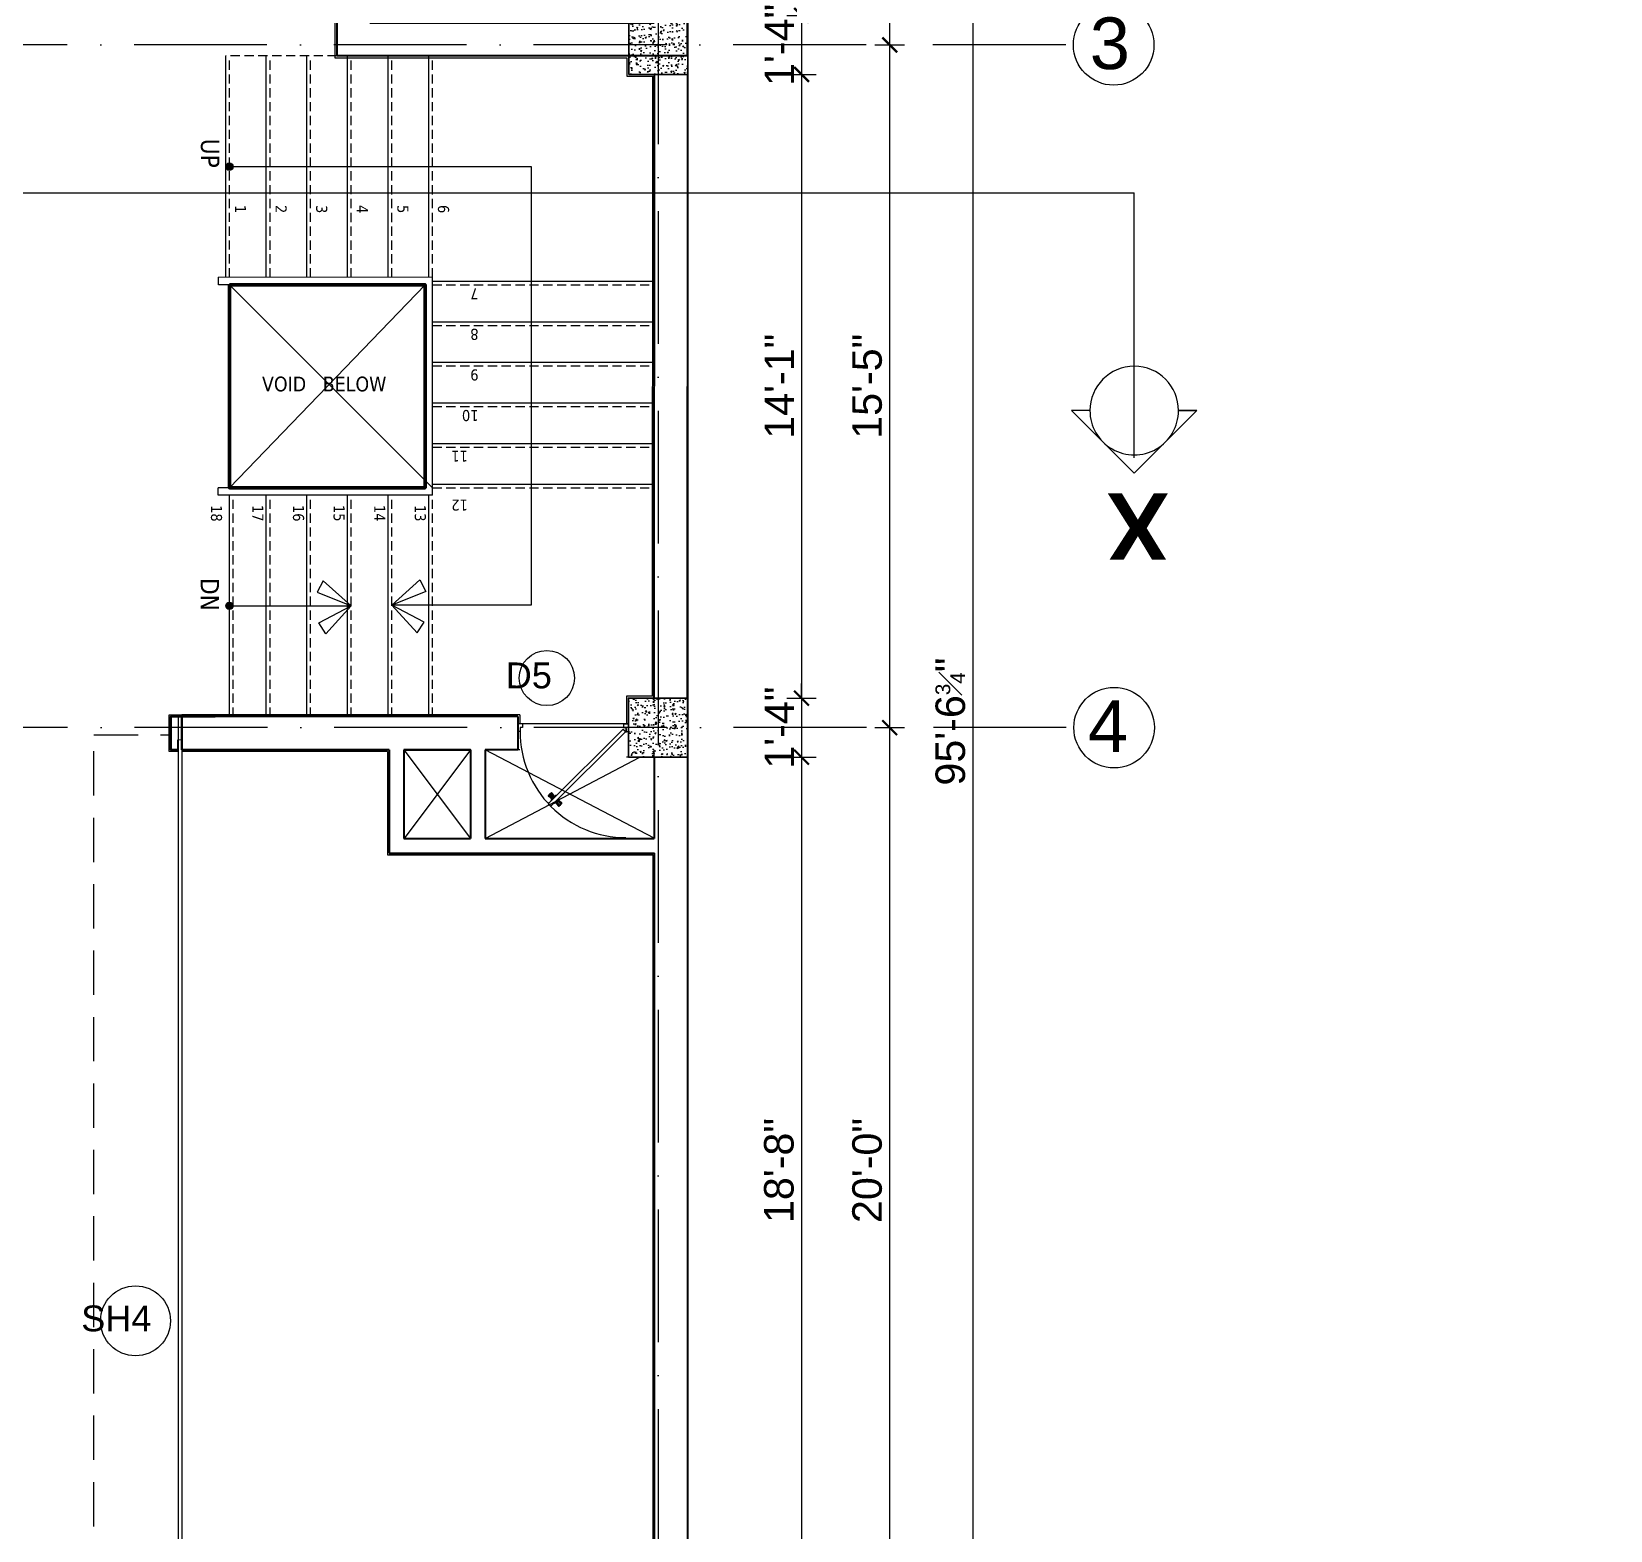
# Model space of a CAD drawing. Header units: inches. Extents: x 10755 to 33653, y -10992 to 10708.
# Drawn here: x 13161.4 to 13589.1, y 6449.3 to 6855.4 of the extents above; entities that cross this region are included whole.
import ezdxf

# ---------------------------------------------------------------- set-up
doc = ezdxf.new("R2010")
doc.units = ezdxf.units.IN
doc.header["$MEASUREMENT"] = 0
doc.linetypes.add('ACAD_ISO10W100', pattern=[18, 12, -3, 0, -3])
doc.linetypes.add('HIDDEN', pattern=[0.375, 0.25, -0.125])
for name, color, linetype, lineweight in [('A-ANNO-SYMB', 6, 'Continuous', 9), ('arrow line', 54, 'Continuous', 9), ('centerline', 9, 'ACAD_ISO10W100', 5), ('col', 1, 'Continuous', 30), ('dim', 6, 'Continuous', 13), ('dimension center - 8', 134, 'Continuous', 13), ('dimension element- 8', 5, 'Continuous', 13), ('dimension overall - 8', 185, 'Continuous', 13), ('DIMINSION', 5, 'Continuous', 15), ('hatch', 33, 'Continuous', 5), ('hatch 2', 8, 'Continuous', 13), ('hatch- rcc', 252, 'Continuous', 5), ('hatch1', 9, 'Continuous', 5), ('L1 furnitures', 252, 'Continuous', 9), ('Pillar', 11, 'Continuous', 25), ('PLASTER', 50, 'Continuous', 9), ('PUERTAS', 7, 'Continuous', 0), ('railing', 33, 'Continuous', 15), ('rs', 102, 'Continuous', 15), ('SECTION LINE1', 6, 'Continuous', 18), ('STAIRCASE', 143, 'Continuous', 15), ('title text 1', 113, 'Continuous', 25), ('tread hidden', 200, 'HIDDEN', 9), ('wall', 1, 'Continuous', 35), ('win sec', 161, 'Continuous', 9)]:
    doc.layers.add(name, color=color, linetype=linetype, lineweight=lineweight)
doc.layers.add('T-TEXT', color=230, linetype='Continuous')
doc.layers.get('DIMINSION').off()
doc.styles.add('Prajwal', font='stylu.ttf', dxfattribs={"height": 9})
doc.styles.get("Standard").update_dxf_attribs({"font": 'arial.ttf'})
doc.styles.add('suren', font='times.ttf', dxfattribs={"height": 4})
doc.dimstyles.new('S8', dxfattribs={"dimscale": 8, "dimtxt": 1, "dimasz": 0.5, "dimexe": 0.5, "dimexo": 0.5, "dimgap": 0.25, "dimtad": 1, "dimzin": 3, "dimdsep": 46, "dimlunit": 4, "dimtxsty": 'Standard', "dimblk": 'ARCHTICK', "dimcen": 0, "dimclrd": 256, "dimclre": 256, "dimclrt": 6, "dimadec": 0, "dimazin": 0, "dimtfac": 0.5, "dimtix": 1, "dimtmove": 1, "dimatfit": 3, "dimfxl": 0.5, "dimfxlon": 1, "dimfrac": 1, "dimtolj": 1, "dimtzin": 0, "dimarcsym": 1})

# ---------------------------------------------------------------- blocks, each defined once
blk = doc.blocks.new('Section - Section Head - Filled_1-22785-GROUND FLOOR PLAN')
at = {"layer": 'A-ANNO-SYMB'}
for p, q in [((-0.25, 0.3536), (-0.6036, 0)), ((-0.25, 0.3536), (-0.4268, 0.1768)), ((-0.25, 0.3536), (0.1036, 0)), ((-0.6036, 0), (-0.5003, 0)), ((0.0003, 0), (0.1036, 0)), ((-0.5, 0), (-0.6036, 0)), ((0, 0), (0.1036, 0))]:
    blk.add_line(p, q, dxfattribs=at)
for start, end in [(360, 180), (180, 360)]:
    blk.add_arc((-0.25, 0), 0.25, start, end, dxfattribs=at)
blk = doc.blocks.new('ERWEWRTRT')
at = {"layer": 'SECTION LINE1', "linetype": 'Continuous', "ltscale": 30}
for p, q in [((177670.83, -4087.75), (177670.83, -4159.5)), ((177670.83, -4088.52), (177670.83, -4112.52)), ((176971.92, -4112.65), (176971.92, -4159.5)), ((176971.92, -4159.5), (177670.83, -4159.5))]:
    blk.add_line(p, q, dxfattribs=at)
blk.add_lwpolyline([(176971.92, -4112.65), (176980.68, -4112.65), (176980.68, -4076.65), (176971.92, -4076.65)], close=True, dxfattribs=at)
at = {"layer": 'SECTION LINE1', "linetype": 'Continuous', "ltscale": 30, "xscale": -48, "yscale": 48, "zscale": -48}
blk.add_blockref('Section - Section Head - Filled_1-22785-GROUND FLOOR PLAN', (177658.83, -4100.52), dxfattribs=at)
at = {"layer": 'title text 1', "char_height": 18, "width": 3.410605131648481e-13, "attachment_point": 9, "style": 'Prajwal'}
for insert in [(176983.7, -4073.49), (177680.19, -4078.13)]:
    blk.add_mtext('\\pi-24.83;{\\fArial|b1|i0|c0|p34;X}', dxfattribs=dict(at, insert=insert))
blk = doc.blocks.new('A$C03EF3246')
at = {"layer": 'arrow line'}
for q in [(-16.37, -1.02), (-1.99, -1.02)]:
    blk.add_line((-9.18, 6.21), q, dxfattribs=at)
for points in [[(-16.37, -1.02), (-13.34, -2.78), (-9.18, 6.21)], [(-1.99, -1.02), (-5.01, -2.78), (-9.18, 6.21)]]:
    blk.add_lwpolyline(points, dxfattribs=at)
blk = doc.blocks.new('ETERWEWE')
at = {"layer": 'hatch- rcc', "linetype": 'Continuous', "ltscale": 30}
h = blk.add_hatch(dxfattribs=at)
h.set_pattern_fill('AR-CONC', color=256, scale=0.5, style=0)
h.set_pattern_definition([(50, (0, 0), (3.586300913, -0.313760675), [0.375, -4.125]), (355, (0, 0), (-0.69375667, 3.76096067), [0.3, -3.3]), (100.4514445, (0.299, -0.026), (2.89254423, 3.447199955), [0.31870096, -3.50571056]), (46.1842, (0, 1), (5.33620665, -0.8275964), [0.5625, -6.1875]), (96.6356355, (0.4447, 0.931), (4.67330973, 4.870593), [0.47805171, -5.2585688]), (351.184164, (0, 1), (4.67330973, 4.870593), [0.45, -4.95]), (21, (0.5, 0.75), (2.98453526, -2.013094453), [0.375, -4.125]), (326, (0.5, 0.75), (1.21657666, 3.625750225), [0.3, -3.3]), (71.4514447, (0.7487, 0.5822), (4.20111188, 1.612655764), [0.31870095, -3.50571056]), (37.5, (0, 0), (0.060799277, 1.664469269), [0, -3.26, 0, -3.35, 0, -3.3125]), (7.5, (0, 0), (1.315347687, 1.97205856), [0, -1.91, 0, -3.185, 0, -1.2625]), (327.5, (-1.115, 0), (2.669112181, -0.112774359), [0, -1.25, 0, -3.9, 0, -5.175]), (317.5, (-1.615, 0), (2.915930847, 0.50052491), [0, -1.625, 0, -2.59, 0, -3.675])])
h.paths.add_polyline_path([(159423.23, -3794.58), (159439.23, -3794.58), (159439.23, -3778.58), (159423.23, -3778.58)])
at = {"layer": 'col', "linetype": 'Continuous', "ltscale": 30}
blk.add_lwpolyline([(159423.23, -3794.58), (159423.23, -3778.58), (159439.23, -3778.58), (159439.23, -3794.58), (159423.23, -3794.58)], dxfattribs=at)
blk = doc.blocks.new('rwewrwe')
at = {"layer": 'railing', "linetype": 'Continuous', "ltscale": 30}
blk.add_line((179366.88, -4040.04), (179367.88, -4040.04), dxfattribs=at)
at = {"layer": 'STAIRCASE', "linetype": 'Continuous', "ltscale": 30}
for p, q in [((179345.86, -4031.04), (179345.86, -4031.04)), ((179356.86, -4031.04), (179356.86, -4031.04))]:
    blk.add_line(p, q, dxfattribs=at)
at = {"layer": 'wall', "color": 7, "ltscale": 30}
for p, q in [((179363.96, -3954.19), (179363.96, -3974.31)), ((179458.96, -3954.19), (179363.96, -3954.19)), ((179458.96, -3963.19), (179458.96, -3954.19)), ((179372.96, -3963.19), (179372.96, -3974.31)), ((179372.96, -3963.19), (179449.96, -3963.19)), ((179449.96, -3963.19), (179449.96, -4031.04)), ((179458.96, -4040.04), (179458.96, -3963.19)), ((179363.96, -3974.31), (179372.96, -3974.31)), ((179363.96, -4020.79), (179363.96, -4040.04)), ((179372.96, -4020.79), (179363.96, -4020.79)), ((179372.96, -4020.79), (179372.96, -4031.04)), ((179372.96, -4031.04), (179449.96, -4031.04)), ((179458.96, -4040.04), (179363.96, -4040.04))]:
    blk.add_line(p, q, dxfattribs=at)
at = {"layer": 'wall', "color": 7}
blk.add_line((179372.96, -4020.79), (179363.96, -4020.79), dxfattribs=at)
at = {"layer": 'win sec', "color": 7}
for p, q in [((179377.14, -3970.9), (179372.96, -3970.9)), ((179377.14, -4023.75), (179377.14, -3970.9)), ((179377.14, -3972.19), (179440.96, -3972.19)), ((179440.96, -4022.04), (179440.96, -3972.19)), ((179363.96, -3974.31), (179363.96, -4021.66)), ((179372.96, -3974.31), (179372.96, -4021.66)), ((179377.14, -3973.44), (179439.71, -3973.44)), ((179377.14, -4020.79), (179439.71, -3973.44)), ((179439.71, -4020.79), (179439.71, -3973.44)), ((179377.14, -3979.44), (179439.71, -4020.79)), ((179372.96, -4023.75), (179377.14, -4023.75)), ((179377.14, -4020.79), (179439.71, -4020.79)), ((179377.14, -4022.04), (179440.96, -4022.04)), ((179374.4, -4028.04), (179374.4, -4028.03))]:
    blk.add_line(p, q, dxfattribs=at)
blk = doc.blocks.new('wewerrr')
at = {"layer": 'DIMINSION', "linetype": 'Continuous'}
for p in [(17288.57, -332.81), (17288.57, -332.81), (17288.49, -517.81), (17288.49, -517.81)]:
    blk.add_blockref('ETERWEWE', p, dxfattribs=at)
blk = doc.blocks.new('2ft6in')
at = {"layer": 'PUERTAS', "color": 2}
for p, q in [((0.84, 2.1), (21.02, 22.28)), ((21.71, 21.6), (1.47, 1.37)), ((18.33, 21.76), (18.31, 21.77)), ((21.71, 21.6), (21.02, 22.28)), ((21.18, 18.9), (21.2, 18.89)), ((0, 2), (0, 0)), ((0.6, 2), (0, 2)), ((1.33, 0), (0, 0)), ((0.6, 1.26), (0.6, 2.04)), ((0.67, 1.26), (0.6, 1.26)), ((0.67, 1.26), (0.67, 2.01)), ((0.67, 1), (0.67, 1.26)), ((1.33, 1), (0.67, 1)), ((1.31, 1.53), (0.79, 2.06)), ((1.36, 1.58), (0.81, 2.12)), ((1.36, 1.58), (1.31, 1.53)), ((1.47, 1.37), (1.31, 1.53)), ((1.33, 0), (1.33, 1)), ((28.67, 0), (28.67, 1)), ((28.67, 1), (29.33, 1)), ((28.67, 0), (30, 0)), ((29.33, 1), (29.33, 2)), ((29.33, 2), (30, 2)), ((30, 0), (30, 2))]:
    blk.add_line(p, q, dxfattribs=at)
at = {"layer": 'PUERTAS', "color": 8}
for p, q in [((18.81, 20.78), (18.04, 21.4)), ((18.86, 20.83), (18.08, 21.46)), ((18.95, 20.92), (18.2, 21.58)), ((18.44, 21.9), (18.31, 21.77)), ((19.07, 21.03), (18.34, 21.72)), ((18.44, 21.9), (18.56, 22.02)), ((18.58, 22.01), (18.56, 22.02)), ((19.3, 21.26), (18.61, 22)), ((19.42, 21.38), (18.75, 22.14)), ((19.51, 21.48), (18.88, 22.26)), ((19.55, 21.53), (18.93, 22.3)), ((20.07, 21.42), (19.64, 21.15)), ((18.91, 20.27), (19.19, 20.69)), ((19.13, 20.8), (19.03, 20.9)), ((19.15, 20.82), (19.05, 20.92)), ((19.09, 20.44), (19.25, 20.76)), ((19.19, 20.87), (19.1, 20.96)), ((19.25, 20.93), (19.16, 21.02)), ((19.28, 20.63), (19.32, 20.83)), ((19.4, 21.08), (19.31, 21.17)), ((19.47, 21.15), (19.38, 21.24)), ((19.43, 20.78), (19.4, 20.9)), ((19.51, 21.19), (19.42, 21.28)), ((19.55, 20.91), (19.43, 20.94)), ((19.53, 21.21), (19.44, 21.3)), ((19.7, 21.06), (19.51, 21.01)), ((19.89, 21.24), (19.58, 21.08)), ((19.69, 19.49), (20.12, 19.76)), ((19.87, 19.67), (20.18, 19.83)), ((20.06, 19.85), (20.25, 19.9)), ((20.21, 20), (20.33, 19.97)), ((20.21, 19.38), (20.83, 18.61)), ((20.23, 19.7), (20.32, 19.61)), ((20.25, 19.72), (20.34, 19.63)), ((20.25, 19.43), (20.88, 18.65)), ((20.29, 19.76), (20.38, 19.67)), ((20.33, 20.13), (20.36, 20.01)), ((20.34, 19.53), (21, 18.77)), ((20.36, 19.83), (20.45, 19.74)), ((20.48, 20.28), (20.44, 20.08)), ((20.46, 19.64), (21.14, 18.91)), ((20.5, 19.98), (20.6, 19.89)), ((20.67, 20.47), (20.51, 20.15)), ((20.85, 20.64), (20.57, 20.22)), ((20.57, 20.04), (20.66, 19.95)), ((20.61, 20.09), (20.7, 19.99)), ((20.63, 20.11), (20.72, 20.01)), ((20.69, 19.87), (21.42, 19.19)), ((20.81, 19.99), (21.56, 19.33)), ((20.9, 20.08), (21.68, 19.45)), ((20.95, 20.13), (21.72, 19.51)), ((21.32, 19.01), (21.2, 18.89)), ((21.32, 19.01), (21.44, 19.14)), ((21.43, 19.15), (21.44, 19.14)), ((0, 0), (30, 0))]:
    blk.add_line(p, q, dxfattribs=at)
at = {"layer": 'PUERTAS', "color": 1}
for p, q in [((18.06, 21.44), (18.48, 21.86)), ((18.08, 21.51), (18.45, 21.88)), ((18.11, 21.49), (18.08, 21.51)), ((18.82, 22.25), (18.45, 21.88)), ((18.9, 22.28), (18.48, 21.86)), ((18.84, 22.23), (18.82, 22.25)), ((19.54, 21.59), (18.99, 22.27)), ((19.54, 21.5), (19.18, 21.15)), ((19.45, 21.41), (19.45, 21.41)), ((20.12, 21.49), (19.74, 21.24)), ((20.22, 21.48), (20.22, 21.49)), ((18.74, 20.79), (18.06, 21.34)), ((18.83, 20.8), (19.18, 21.15)), ((18.84, 20.21), (19.1, 20.6)), ((18.85, 20.11), (18.84, 20.12)), ((18.92, 20.89), (18.93, 20.88)), ((19.02, 20.88), (19.24, 21.1)), ((19.12, 20.8), (19.03, 20.89)), ((19.1, 20.7), (19.11, 20.69)), ((19.1, 20.6), (19.1, 20.6)), ((19.11, 20.79), (19.33, 21.01)), ((19.45, 21.31), (19.24, 21.1)), ((19.55, 21.22), (19.33, 21.01)), ((19.54, 21.22), (19.45, 21.31)), ((19.53, 19.43), (19.54, 19.42)), ((19.64, 21.23), (19.64, 21.23)), ((19.64, 19.42), (20.02, 19.67)), ((19.74, 21.24), (19.73, 21.23)), ((20.02, 19.67), (20.03, 19.68)), ((20.12, 19.68), (20.12, 19.68)), ((20.21, 19.69), (20.43, 19.9)), ((20.22, 19.41), (20.57, 19.76)), ((20.22, 19.69), (20.31, 19.6)), ((20.22, 19.32), (20.76, 18.64)), ((20.31, 19.6), (20.52, 19.81)), ((20.31, 19.5), (20.31, 19.5)), ((20.65, 20.12), (20.43, 19.9)), ((20.74, 20.03), (20.52, 19.81)), ((20.93, 20.11), (20.57, 19.76)), ((20.64, 20.11), (20.73, 20.02)), ((20.66, 20.31), (20.65, 20.31)), ((20.65, 20.21), (20.65, 20.22)), ((20.91, 20.7), (20.66, 20.31)), ((20.84, 20.02), (20.83, 20.03)), ((20.86, 18.63), (21.28, 19.05)), ((20.91, 20.8), (20.91, 20.79)), ((20.91, 18.68), (20.94, 18.66)), ((20.94, 18.66), (21.31, 19.03)), ((21.02, 20.12), (21.7, 19.57)), ((21.7, 19.47), (21.28, 19.05)), ((21.67, 19.4), (21.31, 19.03)), ((21.65, 19.42), (21.67, 19.4))]:
    blk.add_line(p, q, dxfattribs=at)
at = {"layer": 'PUERTAS', "color": 2}
for radius in [0.129, 0.0627]:
    blk.add_circle((0.68, 2.14), radius, dxfattribs=at)
at = {"layer": 'PUERTAS', "color": 8}
blk.add_arc((0.68, 2.14), 28.65, 359.7285, 90.0333, dxfattribs=at)
at = {"layer": 'PUERTAS', "color": 1}
for centre, start, end in [((18.94, 22.23), 38.9236, 135), ((19.4, 21.36), 315, 45), ((19.49, 21.55), 315, 38.9236), ((20.17, 21.44), 45, 135), ((18.78, 20.84), 231.0764, 315), ((18.89, 20.16), 135, 225), ((18.97, 20.93), 225, 315), ((19.16, 20.74), 135, 219.7428), ((19.06, 20.65), 315, 39.7428), ((19.59, 19.47), 225, 315), ((19.6, 21.18), 50.2572, 135), ((19.68, 21.28), 230.2572, 315), ((20.07, 19.63), 50.2572, 135), ((20.16, 19.73), 230.2572, 315), ((20.27, 19.36), 135, 218.9236), ((20.35, 19.55), 135, 225), ((20.7, 20.26), 135, 219.7428), ((20.6, 20.17), 315, 39.7428), ((20.78, 19.98), 45, 135), ((20.82, 18.68), 218.9236, 315), ((20.87, 20.75), 315, 45), ((20.98, 20.07), 51.0764, 135), ((21.65, 19.52), 315, 51.0764)]:
    blk.add_arc(centre, 0.0667, start, end, dxfattribs=at)
blk = doc.blocks.new('EWEWRTT')
at = {"layer": 'centerline', "ltscale": 3}
for p, q in [((176719.8, -3623.43), (176719.8, -4988.85)), ((176830.19, -4119.4), (176184.84, -4119.4)), ((176830.31, -4304.4), (176184.95, -4304.4))]:
    blk.add_line(p, q, dxfattribs=at)
at = {"layer": 'centerline', "linetype": 'Continuous'}
for centre in [(176843.16, -4119.4), (176843.28, -4304.4)]:
    blk.add_circle(centre, 10.91, dxfattribs=at)
at = {"layer": 'T-TEXT', "ltscale": 100, "char_height": 14, "width": 12.944, "attachment_point": 3, "style": 'suren'}
for s, insert in [('{\\fArial|b0|i0|c0|p34;3}', (176847.57, -4111.96)), ('{\\fArial|b0|i0|c0|p34;4}', (176847.05, -4296.96))]:
    blk.add_mtext(s, dxfattribs=dict(at, insert=insert))
blk = doc.blocks.new('_ArchTick')
at = {"color": 0, "const_width": 0.15}
blk.add_lwpolyline([(-0.5, -0.5), (0.5, 0.5)], dxfattribs=at)
blk = doc.blocks.new('*D837')
at = {"layer": 'Defpoints', "color": 0, "transparency": 16777216}
for p in [(13339.14, 6859.82), (13339.14, 6843.82), (13369.94, 6843.82)]:
    blk.add_point(p, dxfattribs=at)
at = {"layer": 'dimension element- 8', "lineweight": -2, "transparency": 16777216}
for p, q in [((13369.94, 6859.82), (13369.94, 6863.82)), ((13365.94, 6859.82), (13373.94, 6859.82)), ((13369.94, 6859.82), (13369.94, 6843.82)), ((13365.94, 6843.82), (13373.94, 6843.82)), ((13369.94, 6843.82), (13369.94, 6839.82))]:
    blk.add_line(p, q, dxfattribs=at)
at = {"layer": 'dimension element- 8', "lineweight": -2, "transparency": 16777216, "xscale": 4, "yscale": 4, "zscale": 4}
for p, rotation in [((13369.94, 6859.82), 270), ((13369.94, 6843.82), 90)]:
    blk.add_blockref('_ArchTick', p, dxfattribs=dict(at, rotation=rotation))
at = {"layer": 'dimension element- 8', "color": 6, "transparency": 16777216, "insert": (13363.92, 6851.82), "char_height": 8, "attachment_point": 5, "rotation": 90}
blk.add_mtext('\\A1;1\'-4"', dxfattribs=at)
blk = doc.blocks.new('*D838')
at = {"layer": 'Defpoints', "color": 0, "transparency": 16777216}
for p in [(13339.14, 6843.82), (13339.06, 6674.82), (13369.94, 6674.82)]:
    blk.add_point(p, dxfattribs=at)
at = {"layer": 'dimension element- 8', "lineweight": -2, "transparency": 16777216}
for p, q in [((13365.94, 6843.82), (13373.94, 6843.82)), ((13369.94, 6843.82), (13369.94, 6674.82)), ((13365.94, 6674.82), (13373.94, 6674.82))]:
    blk.add_line(p, q, dxfattribs=at)
at = {"layer": 'dimension element- 8', "lineweight": -2, "transparency": 16777216, "xscale": 4, "yscale": 4, "zscale": 4}
for p, rotation in [((13369.94, 6843.82), 90), ((13369.94, 6674.82), 270)]:
    blk.add_blockref('_ArchTick', p, dxfattribs=dict(at, rotation=rotation))
at = {"layer": 'dimension element- 8', "color": 6, "transparency": 16777216, "insert": (13363.92, 6759.32), "char_height": 8, "attachment_point": 5, "rotation": 90}
blk.add_mtext('\\A1;14\'-1"', dxfattribs=at)
blk = doc.blocks.new('*D839')
at = {"layer": 'Defpoints', "color": 0, "transparency": 16777216}
for p in [(13339.06, 6674.82), (13339.14, 6658.82), (13369.94, 6658.82)]:
    blk.add_point(p, dxfattribs=at)
at = {"layer": 'dimension element- 8', "lineweight": -2, "transparency": 16777216}
for p, q in [((13369.94, 6674.82), (13369.94, 6678.82)), ((13365.94, 6674.82), (13373.94, 6674.82)), ((13369.94, 6674.82), (13369.94, 6658.82)), ((13365.94, 6658.82), (13373.94, 6658.82)), ((13369.94, 6658.82), (13369.94, 6654.82))]:
    blk.add_line(p, q, dxfattribs=at)
at = {"layer": 'dimension element- 8', "lineweight": -2, "transparency": 16777216, "xscale": 4, "yscale": 4, "zscale": 4}
for p, rotation in [((13369.94, 6674.82), 270), ((13369.94, 6658.82), 90)]:
    blk.add_blockref('_ArchTick', p, dxfattribs=dict(at, rotation=rotation))
at = {"layer": 'dimension element- 8', "color": 6, "transparency": 16777216, "insert": (13363.92, 6666.82), "char_height": 8, "attachment_point": 5, "rotation": 90}
blk.add_mtext('\\A1;1\'-4"', dxfattribs=at)
blk = doc.blocks.new('*D840')
at = {"layer": 'Defpoints', "color": 0, "transparency": 16777216}
for p in [(13339.14, 6658.82), (13339.14, 6434.82), (13369.94, 6434.82)]:
    blk.add_point(p, dxfattribs=at)
at = {"layer": 'dimension element- 8', "lineweight": -2, "transparency": 16777216}
for p, q in [((13365.94, 6658.82), (13373.94, 6658.82)), ((13369.94, 6658.82), (13369.94, 6434.82)), ((13365.94, 6434.82), (13373.94, 6434.82))]:
    blk.add_line(p, q, dxfattribs=at)
at = {"layer": 'dimension element- 8', "lineweight": -2, "transparency": 16777216, "xscale": 4, "yscale": 4, "zscale": 4}
for p, rotation in [((13369.94, 6658.82), 90), ((13369.94, 6434.82), 270)]:
    blk.add_blockref('_ArchTick', p, dxfattribs=dict(at, rotation=rotation))
at = {"layer": 'dimension element- 8', "color": 6, "transparency": 16777216, "insert": (13363.85, 6546.82), "char_height": 8, "attachment_point": 5, "rotation": 90}
blk.add_mtext('\\A1;18\'-8"', dxfattribs=at)
blk = doc.blocks.new('*D856')
at = {"layer": 'Defpoints', "color": 0, "transparency": 16777216}
for p in [(13339.14, 6666.82), (13393.83, 6666.82), (13339.14, 6426.82)]:
    blk.add_point(p, dxfattribs=at)
at = {"layer": 'dimension center - 8', "lineweight": -2, "transparency": 16777216}
for p, q in [((13389.83, 6666.82), (13397.83, 6666.82)), ((13393.83, 6426.82), (13393.83, 6666.82)), ((13389.83, 6426.82), (13397.83, 6426.82))]:
    blk.add_line(p, q, dxfattribs=at)
at = {"layer": 'dimension center - 8', "lineweight": -2, "transparency": 16777216, "xscale": 4, "yscale": 4, "zscale": 4}
for p, rotation in [((13393.83, 6666.82), 90), ((13393.83, 6426.82), 270)]:
    blk.add_blockref('_ArchTick', p, dxfattribs=dict(at, rotation=rotation))
at = {"layer": 'dimension center - 8', "color": 6, "transparency": 16777216, "insert": (13387.74, 6546.82), "char_height": 8, "attachment_point": 5, "rotation": 90}
blk.add_mtext('\\A1;20\'-0"', dxfattribs=at)
blk = doc.blocks.new('*D857')
at = {"layer": 'Defpoints', "color": 0, "transparency": 16777216}
for p in [(13339.14, 6851.82), (13393.83, 6851.82), (13339.14, 6666.82)]:
    blk.add_point(p, dxfattribs=at)
at = {"layer": 'dimension center - 8', "lineweight": -2, "transparency": 16777216}
for p, q in [((13389.83, 6851.82), (13397.83, 6851.82)), ((13393.83, 6666.82), (13393.83, 6851.82)), ((13389.83, 6666.82), (13397.83, 6666.82))]:
    blk.add_line(p, q, dxfattribs=at)
at = {"layer": 'dimension center - 8', "lineweight": -2, "transparency": 16777216, "xscale": 4, "yscale": 4, "zscale": 4}
for p, rotation in [((13393.83, 6851.82), 90), ((13393.83, 6666.82), 270)]:
    blk.add_blockref('_ArchTick', p, dxfattribs=dict(at, rotation=rotation))
at = {"layer": 'dimension center - 8', "color": 6, "transparency": 16777216, "insert": (13387.74, 6759.32), "char_height": 8, "attachment_point": 5, "rotation": 90}
blk.add_mtext('\\A1;15\'-5"', dxfattribs=at)
blk = doc.blocks.new('*D858')
at = {"layer": 'Defpoints', "color": 0, "transparency": 16777216}
for p in [(13339.14, 7067.82), (13393.83, 7067.82), (13339.14, 6851.82)]:
    blk.add_point(p, dxfattribs=at)
at = {"layer": 'dimension center - 8', "lineweight": -2, "transparency": 16777216}
for p, q in [((13389.83, 7067.82), (13397.83, 7067.82)), ((13393.83, 6851.82), (13393.83, 7067.82)), ((13389.83, 6851.82), (13397.83, 6851.82))]:
    blk.add_line(p, q, dxfattribs=at)
at = {"layer": 'dimension center - 8', "lineweight": -2, "transparency": 16777216, "xscale": 4, "yscale": 4, "zscale": 4}
for p, rotation in [((13393.83, 7067.82), 90), ((13393.83, 6851.82), 270)]:
    blk.add_blockref('_ArchTick', p, dxfattribs=dict(at, rotation=rotation))
at = {"layer": 'dimension center - 8', "color": 6, "transparency": 16777216, "insert": (13387.74, 6959.82), "char_height": 8, "attachment_point": 5, "rotation": 90}
blk.add_mtext('\\A1;18\'-0"', dxfattribs=at)
blk = doc.blocks.new('*D860')
at = {"layer": 'Defpoints', "color": 0, "transparency": 16777216}
for p in [(13339.14, 7241.82), (13416.4, 7241.82), (13339.14, 6095.11)]:
    blk.add_point(p, dxfattribs=at)
at = {"layer": 'dimension overall - 8', "lineweight": -2, "transparency": 16777216}
for p, q in [((13412.4, 7241.82), (13420.4, 7241.82)), ((13416.4, 6095.11), (13416.4, 7241.82)), ((13412.4, 6095.11), (13420.4, 6095.11))]:
    blk.add_line(p, q, dxfattribs=at)
at = {"layer": 'dimension overall - 8', "lineweight": -2, "transparency": 16777216, "xscale": 4, "yscale": 4, "zscale": 4}
for p, rotation in [((13416.4, 7241.82), 90), ((13416.4, 6095.11), 270)]:
    blk.add_blockref('_ArchTick', p, dxfattribs=dict(at, rotation=rotation))
at = {"layer": 'dimension overall - 8', "color": 6, "transparency": 16777216, "insert": (13410.29, 6668.46), "char_height": 8, "attachment_point": 5, "rotation": 90}
blk.add_mtext('\\A1;95\'-6{\\H0.500000x;\\S3#4;}"', dxfattribs=at)
blk = doc.blocks.new('*D3627')
at = {"layer": 'Defpoints', "color": 0, "transparency": 16777216}
for p in [(31969.25, 7241.82), (11281.95, 6632.82), (31991.14, 6632.82)]:
    blk.add_point(p, dxfattribs=at)
at = {"layer": 'dim', "lineweight": -2, "transparency": 16777216}
for p, q in [((31987.14, 7241.82), (31995.14, 7241.82)), ((31991.14, 7241.82), (31991.14, 6632.82)), ((31987.14, 6632.82), (31995.14, 6632.82))]:
    blk.add_line(p, q, dxfattribs=at)
at = {"layer": 'dim', "lineweight": -2, "transparency": 16777216, "xscale": 4, "yscale": 4, "zscale": 4}
for p, rotation in [((31991.14, 7241.82), 90), ((31991.14, 6632.82), 270)]:
    blk.add_blockref('_ArchTick', p, dxfattribs=dict(at, rotation=rotation))
at = {"layer": 'dim', "color": 6, "transparency": 16777216, "insert": (31985.05, 6937.32), "char_height": 8, "attachment_point": 5, "rotation": 90}
blk.add_mtext('\\A1;50\'-9"', dxfattribs=at)

msp = doc.modelspace()

# ---------------------------------------------------------------- hatches: boundary and pattern name
at = {"layer": 'Pillar', "ltscale": 100}
h = msp.add_hatch(color=256, dxfattribs=at)
edge = h.paths.add_edge_path()
edge.add_ellipse((13214.967, 6818.828), major_axis=(0.707, 0.707), ratio=1, start_angle=315, end_angle=495)
edge.add_ellipse((13214.967, 6818.828), major_axis=(0.707, 0.707), ratio=1, start_angle=135, end_angle=315)
h = msp.add_hatch(color=256, dxfattribs=at)
edge = h.paths.add_edge_path()
edge.add_ellipse((13214.967, 6818.826), major_axis=(0.707, 0.707), ratio=1, start_angle=135, end_angle=495)
h = msp.add_hatch(color=256, dxfattribs=at)
edge = h.paths.add_edge_path()
edge.add_ellipse((13214.966, 6699.821), major_axis=(0.707, 0.707), ratio=1, start_angle=315, end_angle=495)
edge.add_ellipse((13214.966, 6699.821), major_axis=(0.707, 0.707), ratio=1, start_angle=135, end_angle=315)
h = msp.add_hatch(color=256, dxfattribs=at)
edge = h.paths.add_edge_path()
edge.add_ellipse((13214.966, 6699.819), major_axis=(0.707, 0.707), ratio=1, start_angle=135, end_angle=495)

# ---------------------------------------------------------------- linework, layer by layer
msp.add_arc((13291.034, 6632.261), 0.198, 53.30244, 66.05626)
at = {"layer": 'arrow line'}
for p, q in [((13214.967, 6818.826), (13296.672, 6818.826)), ((13296.672, 6818.826), (13296.672, 6700.047)), ((13215.966, 6699.819), (13247.966, 6699.819)), ((13296.672, 6700.047), (13258.966, 6700.047))]:
    msp.add_line(p, q, dxfattribs=at)
at = {"layer": 'Defpoints'}
msp.add_lwpolyline([(13339.14, 7225.819), (13339.14, 6333.865), (13206.116, 6333.821), (13206.116, 6226.819), (12921.191, 6226.819), (12921.193, 7225.819), (13339.138, 7225.819)], dxfattribs=at)
at = {"layer": 'hatch', "linetype": 'Continuous', "ltscale": 30}
for p, q in [((13262.247, 6660.809), (13280.247, 6636.82)), ((13280.247, 6660.821), (13262.331, 6636.82)), ((13329.988, 6636.903), (13284.247, 6660.82)), ((13284.247, 6636.82), (13326.182, 6658.819))]:
    msp.add_line(p, q, dxfattribs=at)
at = {"layer": 'hatch 2', "ltscale": 30}
for centre, radius in [((13300.954, 6680.261), 7.47), ((13189.523, 6506.101), 9.47)]:
    msp.add_circle(centre, radius, dxfattribs=at)
at = {"layer": 'hatch1', "linetype": 'Continuous', "ltscale": 30}
for p, q in [((13214.972, 6786.833), (13214.954, 6731.797)), ((13267.967, 6786.82), (13214.954, 6731.797)), ((13269.966, 6731.819), (13214.972, 6786.834))]:
    msp.add_line(p, q, dxfattribs=at)
at = {"layer": 'L1 furnitures', "color": 7, "linetype": 'Continuous', "ltscale": 30}
for p, q in [((13329.988, 6636.903), (13329.988, 6660.829)), ((13305.988, 6636.903), (13329.988, 6636.903))]:
    msp.add_line(p, q, dxfattribs=at)
at = {"layer": 'Pillar', "ltscale": 100}
for centre in [(13214.967, 6818.826), (13214.966, 6699.819)]:
    msp.add_circle(centre, 1, dxfattribs=at)
at = {"layer": 'PLASTER'}
for p, q in [((13329.56, 6675.323), (13329.638, 6843.316)), ((13293.638, 6670.319), (13202.108, 6670.319)), ((13293.638, 6670.319), (13293.638, 6667.819)), ((13257.747, 6660.319), (13202.108, 6660.319)), ((13257.747, 6660.319), (13257.747, 6632.32)), ((13293.638, 6660.819), (13293.138, 6660.819)), ((13323.06, 6658.819), (13322.56, 6658.819)), ((13257.747, 6632.32), (13329.638, 6632.32))]:
    msp.add_line(p, q, dxfattribs=at)
for points in [[(13253.051, 6868.571), (13243.551, 6868.571), (13243.551, 6848.319), (13322.638, 6848.319), (13322.638, 6843.319), (13329.638, 6843.316)], [(13329.56, 6675.323), (13322.56, 6675.323), (13322.56, 6667.819)], [(13201.108, 6660.319), (13198.608, 6660.319), (13198.608, 6670.319), (13202.108, 6670.319)], [(13329.638, 6632.32), (13329.638, 6435.319), (13322.638, 6435.319), (13322.638, 6418.319), (13329.659, 6418.32)]]:
    msp.add_lwpolyline(points, dxfattribs=at)
at = {"layer": 'railing', "linetype": 'Continuous', "ltscale": 30}
for p, q in [((13211.967, 6786.834), (13211.967, 6788.834)), ((13269.967, 6788.819), (13211.967, 6788.834)), ((13269.966, 6729.819), (13269.967, 6788.819)), ((13267.967, 6786.819), (13211.967, 6786.834)), ((13267.966, 6731.819), (13267.967, 6786.819)), ((13211.966, 6729.819), (13211.966, 6731.819)), ((13267.966, 6731.819), (13211.966, 6731.819)), ((13269.966, 6729.819), (13211.966, 6729.819))]:
    msp.add_line(p, q, dxfattribs=at)
at = {"layer": 'rs'}
for p, q in [((13201.108, 6669.817), (13201.108, 6660.819)), ((13202.108, 6669.819), (13202.108, 6660.819)), ((13201.108, 6662.861), (13201.108, 6433.478)), ((13202.108, 6662.86), (13202.108, 6433.478))]:
    msp.add_line(p, q, dxfattribs=at)
at = {"layer": 'rs', "const_width": 0.25}
for points in [[(13201.108, 6669.819), (13201.108, 6666.819), (13202.108, 6666.819), (13202.108, 6669.819)], [(13201.108, 6669.817), (13201.108, 6666.817), (13202.108, 6666.817), (13202.108, 6669.817)], [(13201.108, 6660.819), (13201.108, 6663.523), (13202.108, 6663.523), (13202.108, 6660.819)], [(13201.108, 6660.819), (13201.108, 6663.523), (13202.108, 6663.523), (13202.108, 6660.819)]]:
    msp.add_lwpolyline(points, dxfattribs=at)
at = {"layer": 'rs', "linetype": 'HIDDEN', "ltscale": 48}
msp.add_lwpolyline([(13199.108, 6432.373), (13178.28, 6432.41), (13178.28, 6664.906), (13199.108, 6664.906)], dxfattribs=at)
at = {"layer": 'STAIRCASE', "linetype": 'Continuous', "ltscale": 30}
for p, q in [((13213.967, 6788.833), (13213.967, 6848.819)), ((13224.967, 6788.83), (13224.967, 6848.819)), ((13235.967, 6788.827), (13235.967, 6848.819)), ((13246.967, 6788.825), (13246.967, 6848.819)), ((13257.967, 6788.822), (13257.967, 6848.819)), ((13268.967, 6788.819), (13268.967, 6848.819)), ((13269.967, 6787.819), (13329.967, 6787.819)), ((13258.967, 6786.82), (13258.967, 6786.822)), ((13269.967, 6776.819), (13329.967, 6776.819)), ((13269.966, 6765.819), (13329.967, 6765.819)), ((13269.966, 6754.819), (13329.967, 6754.819)), ((13269.966, 6743.819), (13329.967, 6743.819)), ((13214.966, 6731.81), (13214.966, 6731.82)), ((13225.966, 6731.819), (13225.966, 6731.82)), ((13236.966, 6731.819), (13236.966, 6731.82)), ((13247.966, 6731.819), (13247.966, 6731.82)), ((13258.966, 6731.819), (13258.966, 6731.82)), ((13269.966, 6732.819), (13329.967, 6732.819)), ((13214.966, 6669.819), (13214.966, 6729.819)), ((13224.966, 6669.819), (13224.966, 6729.819)), ((13235.966, 6669.819), (13235.966, 6729.819)), ((13246.966, 6669.819), (13246.966, 6729.819)), ((13257.966, 6669.819), (13257.966, 6729.819)), ((13268.966, 6669.819), (13268.966, 6729.819))]:
    msp.add_line(p, q, dxfattribs=at)
at = {"layer": 'tread hidden', "ltscale": 10}
for p, q in [((13244.051, 6848.819), (13213.967, 6848.819)), ((13214.967, 6788.833), (13214.967, 6848.819)), ((13225.967, 6788.83), (13225.967, 6848.819)), ((13236.967, 6788.827), (13236.967, 6848.819)), ((13247.967, 6788.825), (13247.967, 6848.819)), ((13258.967, 6788.822), (13258.967, 6848.819)), ((13269.967, 6788.819), (13269.967, 6848.819)), ((13269.967, 6786.819), (13329.967, 6786.819)), ((13269.967, 6775.819), (13329.967, 6775.819)), ((13269.966, 6764.819), (13329.967, 6764.819)), ((13269.966, 6753.819), (13329.967, 6753.819)), ((13269.966, 6742.819), (13329.967, 6742.819)), ((13269.966, 6731.819), (13329.967, 6731.819)), ((13215.966, 6669.819), (13215.966, 6729.819)), ((13225.966, 6669.819), (13225.966, 6729.819)), ((13236.966, 6669.819), (13236.966, 6729.819)), ((13247.966, 6669.819), (13247.966, 6729.819)), ((13258.966, 6669.819), (13258.966, 6729.819)), ((13269.966, 6669.819), (13269.966, 6729.819))]:
    msp.add_line(p, q, dxfattribs=at)
at = {"layer": 'wall', "linetype": 'Continuous', "ltscale": 30}
for p, q in [((13330.06, 6674.823), (13330.138, 6843.816)), ((13339.06, 6674.819), (13339.138, 6843.819)), ((13293.138, 6669.819), (13202.108, 6669.819)), ((13293.138, 6669.819), (13293.138, 6660.819)), ((13258.247, 6660.819), (13202.108, 6660.819)), ((13258.247, 6660.819), (13258.247, 6632.82)), ((13280.247, 6660.819), (13262.247, 6660.819)), ((13262.247, 6660.819), (13262.247, 6636.82)), ((13262.34, 6660.82), (13280.34, 6660.82)), ((13262.34, 6660.816), (13280.247, 6660.816)), ((13280.247, 6660.816), (13280.247, 6636.82)), ((13284.247, 6660.82), (13284.247, 6636.82)), ((13293.138, 6660.819), (13284.247, 6660.819)), ((13329.988, 6658.819), (13329.988, 6636.82)), ((13339.138, 6434.819), (13339.138, 6658.819)), ((13280.247, 6653.978), (13280.247, 6648.808)), ((13262.247, 6636.82), (13280.247, 6636.82)), ((13284.247, 6636.82), (13329.988, 6636.82)), ((13258.247, 6632.82), (13330.138, 6632.82)), ((13330.138, 6434.819), (13330.138, 6632.82))]:
    msp.add_line(p, q, dxfattribs=at)
at = {"layer": 'wall'}
for p, q in [((13202.108, 6669.819), (13211.108, 6669.819)), ((13202.108, 6660.819), (13202.108, 6669.819)), ((13202.108, 6669.819), (13202.108, 6660.819)), ((13211.108, 6669.819), (13202.108, 6669.819)), ((13202.11, 6669.817), (13202.108, 6669.817)), ((13202.108, 6669.817), (13202.108, 6660.819))]:
    msp.add_line(p, q, dxfattribs=at)
at = {"layer": 'wall', "color": 4, "linetype": 'Continuous', "lineweight": 60, "ltscale": 30}
msp.add_lwpolyline([(13214.973, 6786.833), (13267.966, 6786.833), (13267.966, 6731.819), (13214.973, 6731.819)], close=True, dxfattribs=at)
at = {"layer": 'wall'}
for points in [[(13201.108, 6669.819), (13201.108, 6669.819), (13199.108, 6669.819), (13199.108, 6660.819), (13201.108, 6660.819), (13201.108, 6663.523)], [(13201.108, 6660.819), (13199.108, 6660.819), (13199.108, 6669.819), (13202.108, 6669.819)], [(13202.108, 6663.523), (13202.108, 6660.819)]]:
    msp.add_lwpolyline(points, dxfattribs=at)

# ---------------------------------------------------------------- block references
at = {"color": 3, "rotation": 180}
msp.add_blockref('2ft6in', (13323.06, 6667.819), dxfattribs=at)
at = {"layer": 'DIMINSION', "linetype": 'Continuous'}
for p in [(-146100.092, 10638.401), (-146100.171, 10453.401)]:
    msp.add_blockref('ETERWEWE', p, dxfattribs=at)
at = {"layer": 'hatch', "linetype": 'Continuous'}
msp.add_blockref('EWEWRTT', (-163388.658, 10971.215), dxfattribs=at)
at = {"layer": 'STAIRCASE', "extrusion": (0, 0, -1), "zscale": -1, "rotation": 87.09630795632306}
msp.add_blockref('A$C03EF3246', (-13241.301, 6708.67), dxfattribs=at)
at = {"layer": 'STAIRCASE', "rotation": 87.09630795799274}
msp.add_blockref('A$C03EF3246', (13265.632, 6708.898), dxfattribs=at)
at = {"layer": 'wall', "linetype": 'Continuous'}
for name, p in [('wewerrr', (-163388.658, 10971.215)), ('rwewrwe', (-166119.911, 10888.856))]:
    msp.add_blockref(name, p, dxfattribs=at)
at = {"layer": 'wall', "linetype": 'Continuous', "xscale": -1, "rotation": 180}
msp.add_blockref('ERWEWRTRT', (-164210.76, 2652.205), dxfattribs=at)

# ---------------------------------------------------------------- texts
at = {"layer": 'title text 1', "color": 7, "char_height": 5, "width": 6.821210263296961e-13, "attachment_point": 7, "rotation": 270, "style": 'Prajwal'}
for s, insert in [('\\pi-4.137;{\\fTahoma|b0|i0|c0|p34;UP}', (13207.176, 6822.269)), ('\\pi-4.137;{\\fTahoma|b0|i0|c0|p34;DN}', (13207.155, 6703.258))]:
    msp.add_mtext(s, dxfattribs=dict(at, insert=insert))
at = {"layer": 'title text 1', "attachment_point": 1, "style": 'Prajwal'}
for s, insert, char_height, width, rotation in [('\\pi-2.903;{\\fTahoma|b0|i0|c0|p34;1}', (13219.468, 6805.54), 3, 6.480149750132112e-13, 270), ('\\pi-2.903;{\\fTahoma|b0|i0|c0|p34;2}', (13230.468, 6805.54), 3, 6.480149750132112e-13, 270), ('\\pi-2.903;{\\fTahoma|b0|i0|c0|p34;3}', (13241.468, 6805.54), 3, 6.480149750132112e-13, 270), ('\\pi-2.903;{\\fTahoma|b0|i0|c0|p34;4}', (13252.468, 6805.531), 3, 6.480149750132112e-13, 270), ('\\pi-2.903;{\\fTahoma|b0|i0|c0|p34;5}', (13263.468, 6805.528), 3, 6.480149750132112e-13, 270), ('\\pi-2.903;{\\fTahoma|b0|i0|c0|p34;6}', (13274.468, 6805.54), 3, 6.480149750132112e-13, 270), ('\\pi-2.903;{\\fTahoma|b0|i0|c0|p34;7}', (13279.556, 6782.884), 3, 6.480149750132112e-13, 180), ('\\pi-2.903;{\\fTahoma|b0|i0|c0|p34;8}', (13279.556, 6771.883), 3, 6.480149750132112e-13, 180), ('\\pi-2.903;{\\fTahoma|b0|i0|c0|p34;9}', (13279.556, 6760.883), 3, 6.480149750132112e-13, 180), ('\\pi-2.903;{\\fTahoma|b0|i0|c0|p34;10}', (13279.556, 6749.883), 3, 6.480149750132112e-13, 180), ('\\pi-6.48e-013,l6.48e-013;{\\fTahoma|b0|i0|c0|p34;11}', (13279.556, 6738.883), 3, 6.480149750132112e-13, 180), ('\\pi-6.48e-013,l6.48e-013;{\\fTahoma|b0|i0|c0|p34;12}', (13279.556, 6725.627), 3, 6.480149750132112e-13, 180), ('\\pi-2.903;{\\fTahoma|b0|i0|c0|p34;18}', (13212.974, 6724.223), 3, 6.480149750132112e-13, 270), ('\\pi-2.903;{\\fTahoma|b0|i0|c0|p34;17}', (13224.185, 6724.269), 3, 6.480149750132112e-13, 270), ('\\pi-2.903;{\\fTahoma|b0|i0|c0|p34;16}', (13235.185, 6724.269), 3, 6.480149750132112e-13, 270), ('\\pi-2.903;{\\fTahoma|b0|i0|c0|p34;15}', (13246.185, 6724.269), 3, 6.480149750132112e-13, 270), ('\\pi-2.903;{\\fTahoma|b0|i0|c0|p34;14}', (13257.185, 6724.269), 3, 6.480149750132112e-13, 270), ('\\pi-2.903;{\\fTahoma|b0|i0|c0|p34;13}', (13268.185, 6724.269), 3, 6.480149750132112e-13, 270), ('\\pi-5.632;{\\fArial|b0|i0|c0|p34;D5}', (13295.45, 6684.477), 7, 6.48014975013211e-13, 359.95632), ('\\pi-5.632;{\\fArial|b0|i0|c0|p34;SH4}', (13180.456, 6510.248), 7, 6.48014975013211e-13, 359.95632)]:
    msp.add_mtext(s, dxfattribs=dict(at, insert=insert, char_height=char_height, width=width, rotation=rotation))
at = {"layer": 'title text 1', "color": 7, "insert": (13227.101, 6757.854), "char_height": 4, "width": 42.84158, "attachment_point": 7, "style": 'Prajwal'}
msp.add_mtext('\\pi-3.309;{\\fTahoma|b0|i0|c0|p34;VOID   BELOW}', dxfattribs=at)

# ---------------------------------------------------------------- dimensions: what is measured, and where the dimension line sits
at = {"layer": 'dim'}
dim = msp.add_linear_dim(base=(31991.136, 6632.82), p1=(31969.254, 7241.819), p2=(11281.953, 6632.82), angle=90, dimstyle='S8', dxfattribs=at)
dim.commit()
dim.dimension.update_dxf_attribs({"geometry": '*D3627', "text_midpoint": (31985.051, 6937.319)})
at = {"layer": 'dimension center - 8'}
for base, p1, p2, picture, middle in [((13393.827, 7067.819), (13339.14, 6851.819), (13339.14, 7067.819), '*D858', (13387.742, 6959.819)), ((13393.827, 6851.819), (13339.14, 6666.819), (13339.14, 6851.819), '*D857', (13387.742, 6759.319)), ((13393.827, 6666.819), (13339.138, 6426.819), (13339.14, 6666.819), '*D856', (13387.742, 6546.819))]:
    dim = msp.add_linear_dim(base=base, p1=p1, p2=p2, angle=90, dimstyle='S8', dxfattribs=at)
    dim.commit()
    dim.dimension.update_dxf_attribs({"geometry": picture, "text_midpoint": middle})
at = {"layer": 'dimension element- 8'}
for base, p1, p2, picture, middle in [((13369.936, 6843.819), (13339.138, 6859.819), (13339.138, 6843.819), '*D837', (13363.919, 6851.819)), ((13369.936, 6674.819), (13339.138, 6843.819), (13339.06, 6674.819), '*D838', (13363.919, 6759.319)), ((13369.936, 6658.819), (13339.06, 6674.819), (13339.14, 6658.819), '*D839', (13363.919, 6666.819)), ((13369.936, 6434.819), (13339.14, 6658.819), (13339.138, 6434.819), '*D840', (13363.851, 6546.819))]:
    dim = msp.add_linear_dim(base=base, p1=p1, p2=p2, angle=90, dimstyle='S8', dxfattribs=at)
    dim.commit()
    dim.dimension.update_dxf_attribs({"geometry": picture, "text_midpoint": middle})
at = {"layer": 'dimension overall - 8'}
dim = msp.add_linear_dim(base=(13416.402, 7241.819), p1=(13339.138, 6095.11), p2=(13339.138, 7241.819), angle=90, dimstyle='S8', dxfattribs=at)
dim.commit()
dim.dimension.update_dxf_attribs({"geometry": '*D860', "text_midpoint": (13410.29, 6668.464)})

doc.saveas('drawing.dxf')
